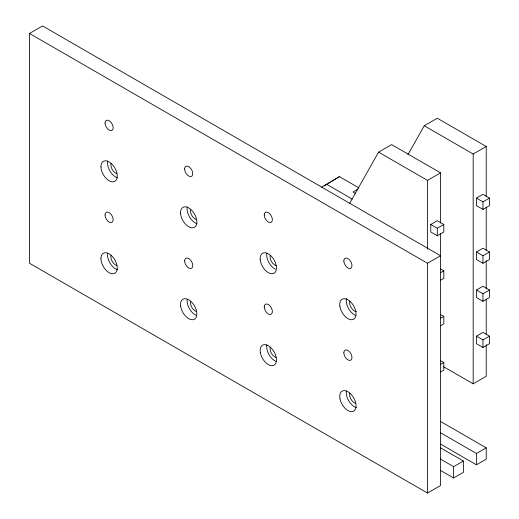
<?xml version="1.0" encoding="UTF-8"?>
<svg xmlns="http://www.w3.org/2000/svg" width="519" height="519" viewBox="0 0 519 519"><rect width="100%" height="100%" fill="white"/><g stroke="black" fill="none" stroke-linecap="round" stroke-linejoin="round"><path stroke-width="0.78" d="M349.534 203.565L378.572 152.138L391.624 144.606L440.553 172.859L440.553 223.021M407.934 154.656L424.244 125.773L437.296 118.241L486.225 146.494L486.225 196.656M321.553 187.132L339.426 176.629L358.83 187.833M324.265 185.964L327.022 184.271M328.397 183.421L330.467 182.143M331.842 181.3L339.426 176.629M29.512 33.482L42.558 25.95L440.553 255.731L427.507 263.263L29.512 33.482L29.512 263.269L427.507 493.05L440.553 485.518L440.553 233.544M358.22 188.987L353.004 191.998L355.8 193.613M378.572 152.138L427.507 180.391L440.553 172.859M424.244 125.773L473.179 154.026L486.225 146.494M430.77 224.468L437.296 220.698L443.816 224.468L443.816 231.999L437.296 235.769L430.77 231.999L430.77 224.468L437.296 228.237L443.816 224.468M476.442 198.096L482.968 194.333L489.488 198.096L489.488 205.634L482.968 209.397L476.442 205.634L476.442 198.096L482.968 201.865L489.488 198.096M440.553 272.702L443.816 270.814L443.816 278.353L440.553 280.234M476.442 251.981L482.968 248.218L489.488 251.981L489.488 259.513L482.968 263.282L476.442 259.513L476.442 251.981L482.968 255.75L489.488 251.981M476.442 290.011L482.968 286.248L489.488 290.011L489.488 297.549L482.968 301.312L476.442 297.549L476.442 290.011L482.968 293.78L489.488 290.011M440.553 318.264L443.816 316.382L443.816 323.914L440.553 325.796M476.442 336.156L482.968 332.394L489.488 336.156L489.488 343.695L482.968 347.458L476.442 343.695L476.442 336.156L482.968 339.926L489.488 336.156M440.553 364.409L443.816 362.528L443.816 370.06L440.553 371.941M443.713 366.797L473.179 383.807L486.225 376.275L486.225 344.72M440.281 458.991L453.606 466.678L463.389 461.034L463.389 472.329L453.606 477.98L440.281 470.292M440.683 432.852L476.442 453.496L486.225 447.845L486.225 459.146L476.442 464.797L440.683 444.154M326.38 184.161L352.239 199.095M440.553 268.933L443.816 270.814M440.553 314.495L443.816 316.382M440.553 360.64L443.816 362.528M440.65 421.532L486.225 447.845M440.255 447.67L463.389 461.034M486.225 207.172L486.225 250.054M486.225 260.577L486.225 288.895M486.225 299.411L486.225 334.204M482.968 201.865L482.968 209.397M482.968 255.75L482.968 263.282M482.968 293.78L482.968 301.312M482.968 339.926L482.968 347.458M476.442 453.496L476.442 464.797M473.179 154.026L473.179 383.807M453.606 466.678L453.606 477.98M437.296 228.237L437.296 235.769M427.507 180.391L427.507 249.165M427.507 263.263L427.507 493.05M197.071 223.78A11.535 6.656 60 0 1 187.255 206.977M356.358 407.636A11.535 6.656 60 0 1 346.433 390.898M355.515 403.386A6.779 3.918 60 0 1 349.845 393.11M355.833 315.546A11.535 6.656 60 0 1 346.556 298.457M276.53 361.607A11.535 6.656 60 0 1 266.889 344.707M275.985 357.455A6.779 3.918 60 0 1 270.224 347.217M356.527 311.647A6.779 3.918 60 0 1 351.253 307.761A6.779 3.918 60 0 1 349.897 301.033M196.474 219.608A6.779 3.918 60 0 1 190.603 209.436M275.433 269.238A11.535 6.656 60 0 1 266.818 253.116M117.346 177.783A11.535 6.656 60 0 1 107.686 160.896M276.076 265.566A6.779 3.918 60 0 1 270.198 255.393M116.872 173.651A6.779 3.918 60 0 1 111.001 163.479M116.911 265.579A6.779 3.918 60 0 1 110.995 255.432M117.742 269.815A11.535 6.656 60 0 1 107.602 253.227M196.474 311.523A6.779 3.918 60 0 1 190.603 301.351M196.409 315.455A11.535 6.656 60 0 1 187.132 299.677M180.567 213.101A11.535 6.656 60 0 0 193.152 227.776A11.535 6.656 60 0 0 192.413 211.058A11.535 6.656 60 0 0 180.567 213.101M339.874 306.204A11.535 6.656 60 0 0 353.141 319.47A11.535 6.656 60 0 0 350.708 302A11.535 6.656 60 0 0 339.874 306.204M264.229 306.872A5.767 3.328 60 0 0 270.347 314.482A5.767 3.328 60 0 0 270.347 306.32A5.767 3.328 60 0 0 264.229 306.872M100.952 258.559A11.535 6.656 60 0 0 113.187 273.779A11.535 6.656 60 0 0 113.187 257.469A11.535 6.656 60 0 0 100.952 258.559M180.638 305.918A11.535 6.656 60 0 0 193.762 319.535A11.535 6.656 60 0 0 191.725 302.22A11.535 6.656 60 0 0 180.638 305.918M260.175 259.266A11.535 6.656 60 0 0 272.897 273.701A11.535 6.656 60 0 0 271.852 256.834A11.535 6.656 60 0 0 260.175 259.266M260.33 352.531A11.535 6.656 60 0 0 273.766 365.331A11.535 6.656 60 0 0 270.827 347.678A11.535 6.656 60 0 0 260.33 352.531M339.984 398.787A11.535 6.656 60 0 0 353.536 411.197A11.535 6.656 60 0 0 350.202 393.421A11.535 6.656 60 0 0 339.984 398.787M100.958 166.995A11.535 6.656 60 0 0 113.44 181.832A11.535 6.656 60 0 0 112.928 165.237A11.535 6.656 60 0 0 100.958 166.995M343.831 352.823A5.767 3.328 60 0 0 349.949 360.433A5.767 3.328 60 0 0 349.949 352.278A5.767 3.328 60 0 0 343.831 352.823M184.628 168.999A5.767 3.328 60 0 0 190.745 176.609A5.767 3.328 60 0 0 190.745 168.454A5.767 3.328 60 0 0 184.628 168.999M184.628 260.914A5.767 3.328 60 0 0 190.745 268.524A5.767 3.328 60 0 0 190.745 260.369A5.767 3.328 60 0 0 184.628 260.914M343.831 260.914A5.767 3.328 60 0 0 349.949 268.524A5.767 3.328 60 0 0 349.949 260.363A5.767 3.328 60 0 0 343.831 260.914M105.033 123.042A5.767 3.328 60 0 0 111.15 130.652A5.767 3.328 60 0 0 111.15 122.497A5.767 3.328 60 0 0 105.033 123.042M264.229 214.957A5.767 3.328 60 0 0 270.347 222.567A5.767 3.328 60 0 0 270.347 214.412A5.767 3.328 60 0 0 264.229 214.957M105.033 214.957A5.767 3.328 60 0 0 111.15 222.567A5.767 3.328 60 0 0 111.15 214.412A5.767 3.328 60 0 0 105.033 214.957"/></g></svg>
